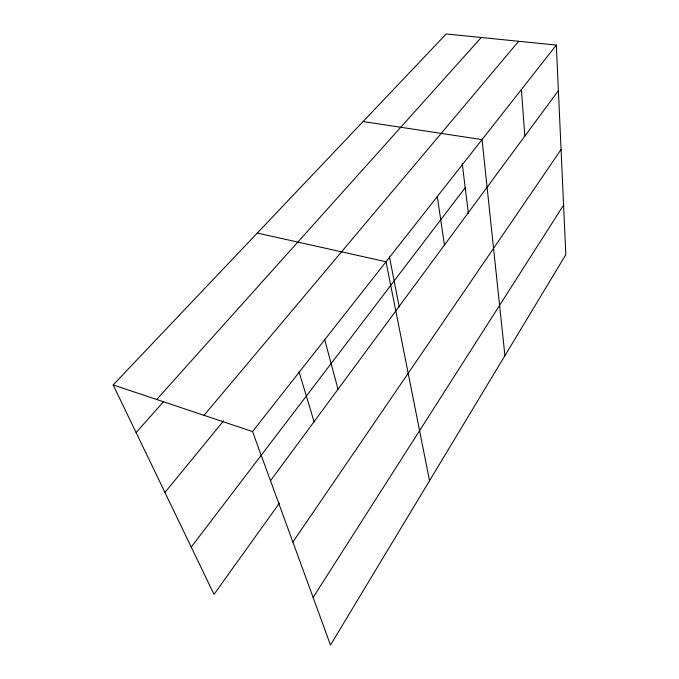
<?xml version="1.0" encoding="UTF-8"?>
<svg xmlns="http://www.w3.org/2000/svg" width="679" height="679" viewBox="0 0 679 679"><rect width="100%" height="100%" fill="white"/><g stroke="black" fill="none" stroke-linecap="round" stroke-linejoin="round"><path stroke-width="1.02" d="M313.112 597.452L563.587 205.109M292.878 542.029L561.066 149.55M279.409 503.139L214.012 594.388L113.172 384.934L446.222 33.95L556.33 45.086L565.828 254.633L330.486 645.05L252.546 431.564L113.172 384.934M270.505 480.74L558.393 90.613M191.232 547.079L465.2 187.693M252.546 431.564L556.33 45.086M164.929 492.436L223.518 420.938M204.023 415.327L518.663 41.283M136.106 432.574L163.325 401.934M156.696 399.498L481.25 37.498M363.095 121.549L482.039 139.602L504.921 355.669M257.29 233.05L386.028 261.746L429.535 480.74M299.032 371.752L314.165 422.041M324.723 339.738L338.023 389.245M389.491 256.993L399.218 306.883M437.31 196.511L444.431 245.051M462.221 163.52L468.417 213.758M521.413 89.518L524.808 136.131"/></g></svg>
